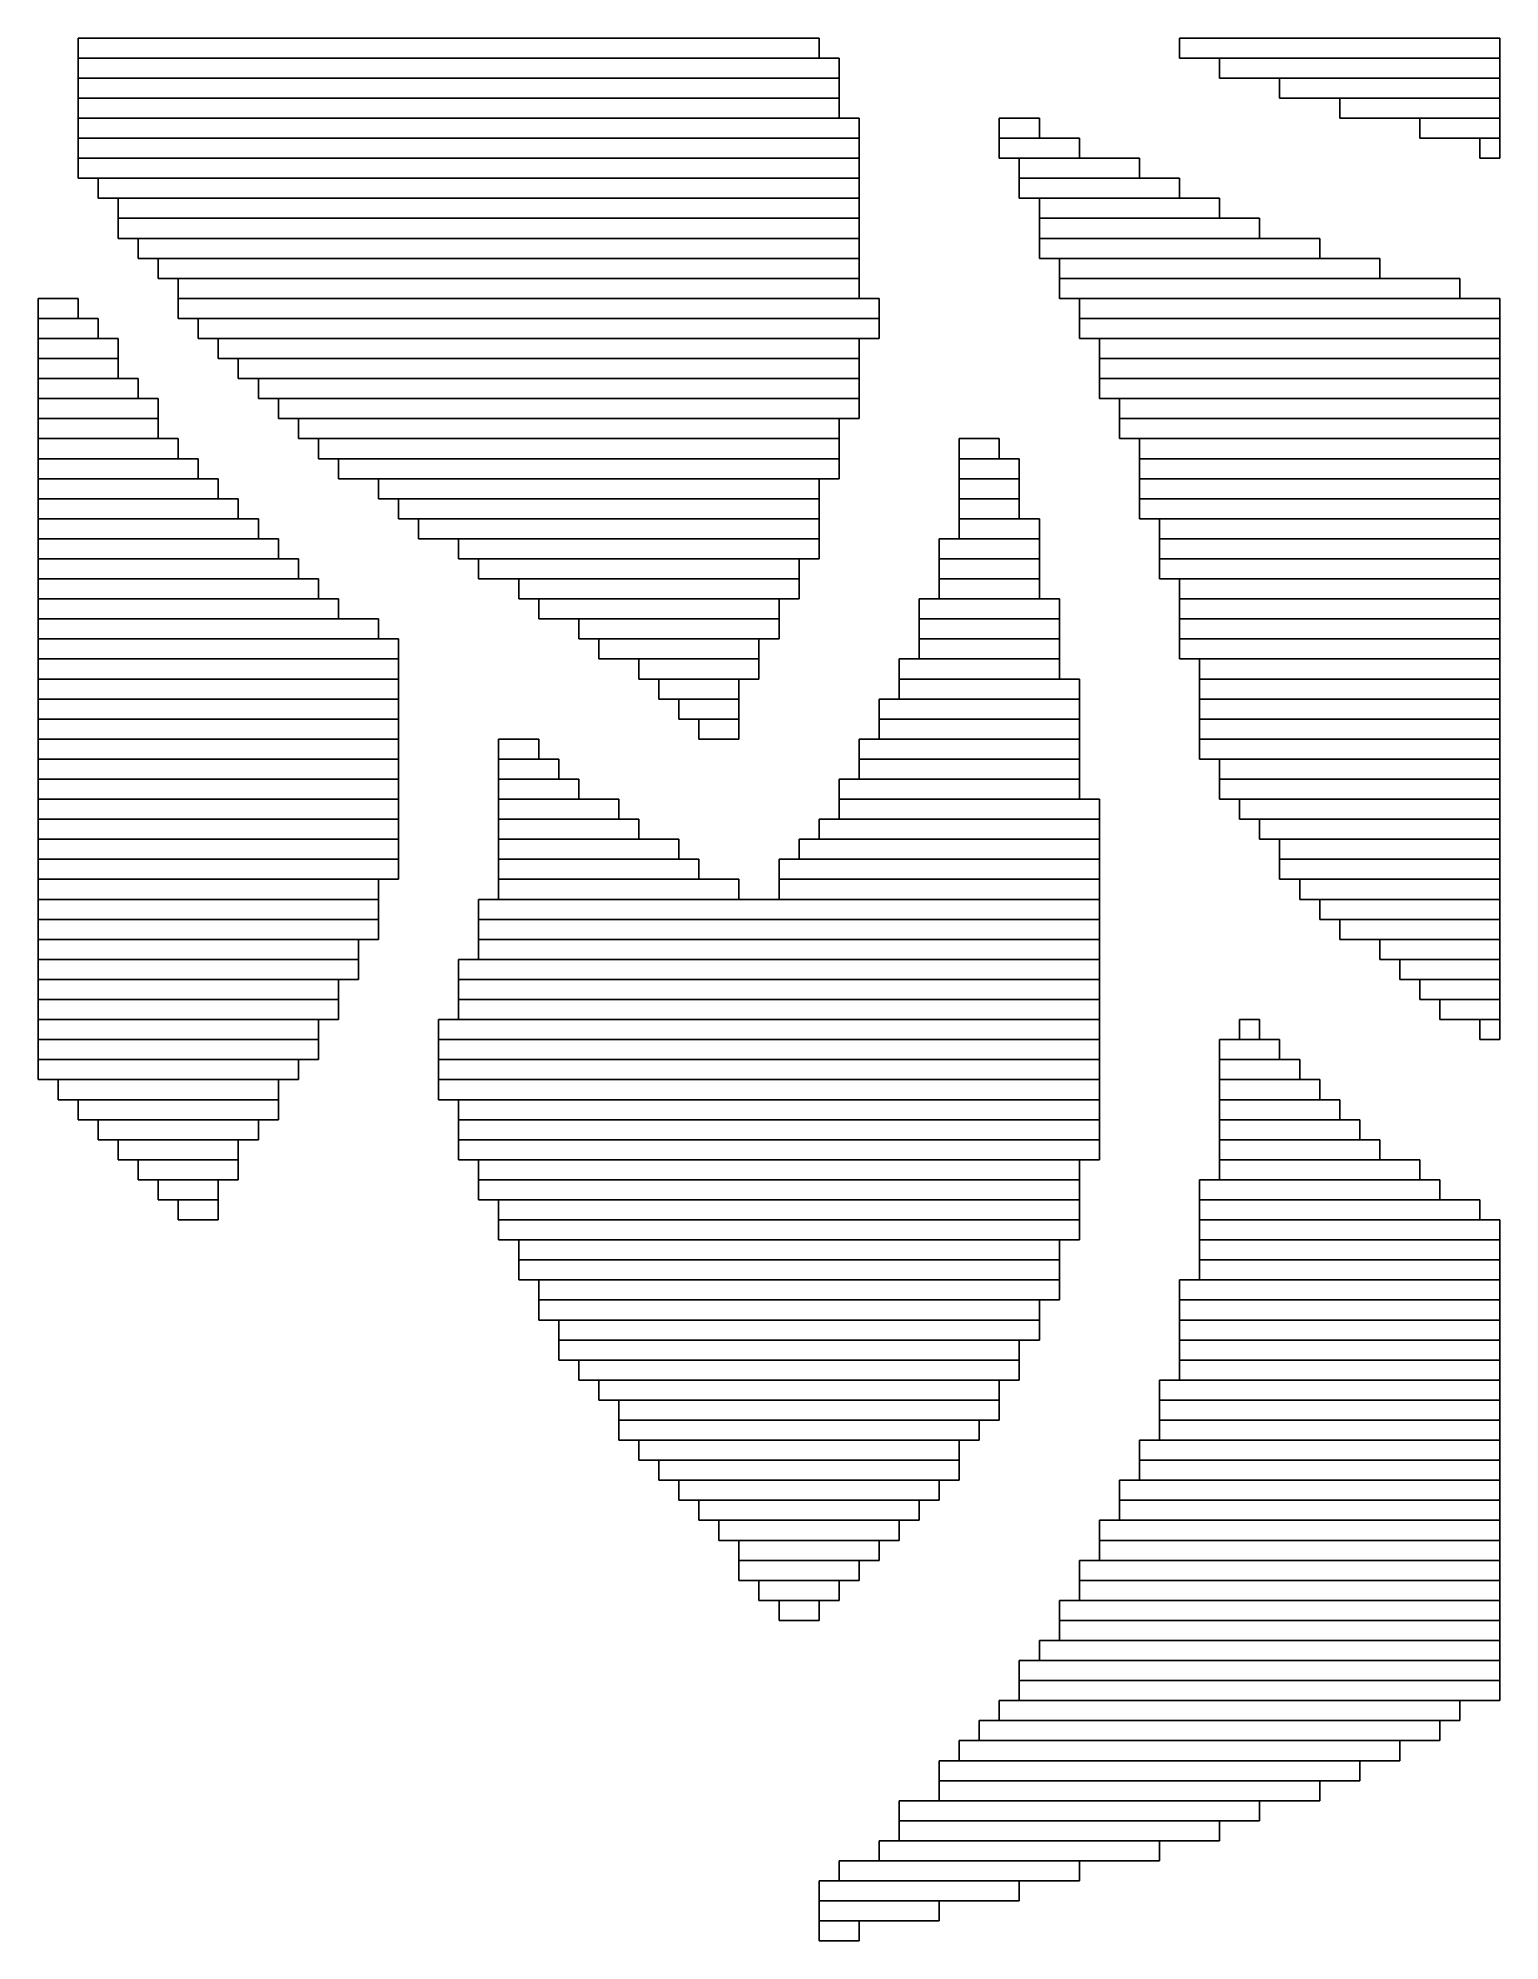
# Model space of a CAD drawing. Extents: x 475 to 548, y 467 to 562.
import ezdxf

# ---------------------------------------------------------------- set-up
doc = ezdxf.new("R2010")
doc.units = 0

msp = doc.modelspace()

# ---------------------------------------------------------------- linework, layer by layer
for p, q in [((477, 562), (514, 562)), ((477, 561), (477, 562)), ((514, 562), (514, 561)), ((532, 562), (548, 562)), ((532, 561), (532, 562)), ((548, 562), (548, 561)), ((514, 561), (477, 561)), ((477, 561), (515, 561)), ((477, 560), (477, 561)), ((515, 561), (515, 560)), ((548, 561), (532, 561)), ((534, 561), (548, 561)), ((534, 560), (534, 561)), ((548, 561), (548, 560)), ((515, 560), (477, 560)), ((477, 560), (515, 560)), ((477, 559), (477, 560)), ((515, 560), (515, 559)), ((548, 560), (534, 560)), ((537, 560), (548, 560)), ((537, 559), (537, 560)), ((548, 560), (548, 559)), ((515, 559), (477, 559)), ((477, 559), (515, 559)), ((477, 558), (477, 559)), ((515, 559), (515, 558)), ((548, 559), (537, 559)), ((540, 559), (548, 559)), ((540, 558), (540, 559)), ((548, 559), (548, 558)), ((515, 558), (477, 558)), ((477, 558), (516, 558)), ((477, 557), (477, 558)), ((516, 558), (516, 557)), ((523, 558), (525, 558)), ((523, 557), (523, 558)), ((525, 558), (525, 557)), ((548, 558), (540, 558)), ((544, 558), (548, 558)), ((544, 557), (544, 558)), ((548, 558), (548, 557)), ((516, 557), (477, 557)), ((477, 557), (516, 557)), ((477, 556), (477, 557)), ((516, 557), (516, 556)), ((525, 557), (523, 557)), ((523, 557), (527, 557)), ((523, 556), (523, 557)), ((527, 557), (527, 556)), ((548, 557), (544, 557)), ((547, 557), (548, 557)), ((547, 556), (547, 557)), ((548, 557), (548, 556)), ((516, 556), (477, 556)), ((477, 556), (516, 556)), ((477, 555), (477, 556)), ((516, 556), (516, 555)), ((527, 556), (523, 556)), ((524, 556), (530, 556)), ((524, 555), (524, 556)), ((530, 556), (530, 555)), ((548, 556), (547, 556)), ((516, 555), (477, 555)), ((478, 555), (516, 555)), ((478, 554), (478, 555)), ((516, 555), (516, 554)), ((530, 555), (524, 555)), ((524, 555), (532, 555)), ((524, 554), (524, 555)), ((532, 555), (532, 554)), ((516, 554), (478, 554)), ((479, 554), (516, 554)), ((479, 553), (479, 554)), ((516, 554), (516, 553)), ((532, 554), (524, 554)), ((525, 554), (534, 554)), ((525, 553), (525, 554)), ((534, 554), (534, 553)), ((516, 553), (479, 553)), ((479, 553), (516, 553)), ((479, 552), (479, 553)), ((516, 553), (516, 552)), ((534, 553), (525, 553)), ((525, 553), (536, 553)), ((525, 552), (525, 553)), ((536, 553), (536, 552)), ((516, 552), (479, 552)), ((480, 552), (516, 552)), ((480, 551), (480, 552)), ((516, 552), (516, 551)), ((536, 552), (525, 552)), ((525, 552), (539, 552)), ((525, 551), (525, 552)), ((539, 552), (539, 551)), ((516, 551), (480, 551)), ((481, 551), (516, 551)), ((481, 550), (481, 551)), ((516, 551), (516, 550)), ((539, 551), (525, 551)), ((526, 551), (542, 551)), ((526, 550), (526, 551)), ((542, 551), (542, 550)), ((516, 550), (481, 550)), ((482, 550), (516, 550)), ((482, 549), (482, 550)), ((516, 550), (516, 549)), ((542, 550), (526, 550)), ((526, 550), (546, 550)), ((526, 549), (526, 550)), ((546, 550), (546, 549)), ((475, 549), (477, 549)), ((475, 548), (475, 549)), ((477, 549), (477, 548)), ((516, 549), (482, 549)), ((482, 549), (517, 549)), ((482, 548), (482, 549)), ((517, 549), (517, 548)), ((546, 549), (526, 549)), ((527, 549), (548, 549)), ((527, 548), (527, 549)), ((548, 549), (548, 548)), ((477, 548), (475, 548)), ((475, 548), (478, 548)), ((475, 547), (475, 548)), ((478, 548), (478, 547)), ((517, 548), (482, 548)), ((483, 548), (517, 548)), ((483, 547), (483, 548)), ((517, 548), (517, 547)), ((548, 548), (527, 548)), ((527, 548), (548, 548)), ((527, 547), (527, 548)), ((548, 548), (548, 547)), ((478, 547), (475, 547)), ((475, 547), (479, 547)), ((475, 546), (475, 547)), ((479, 547), (479, 546)), ((517, 547), (483, 547)), ((484, 547), (516, 547)), ((484, 546), (484, 547)), ((516, 547), (516, 546)), ((548, 547), (527, 547)), ((528, 547), (548, 547)), ((528, 546), (528, 547)), ((548, 547), (548, 546)), ((479, 546), (475, 546)), ((475, 546), (479, 546)), ((475, 545), (475, 546)), ((479, 546), (479, 545)), ((516, 546), (484, 546)), ((485, 546), (516, 546)), ((485, 545), (485, 546)), ((516, 546), (516, 545)), ((548, 546), (528, 546)), ((528, 546), (548, 546)), ((528, 545), (528, 546)), ((548, 546), (548, 545)), ((479, 545), (475, 545)), ((475, 545), (480, 545)), ((475, 544), (475, 545)), ((480, 545), (480, 544)), ((516, 545), (485, 545)), ((486, 545), (516, 545)), ((486, 544), (486, 545)), ((516, 545), (516, 544)), ((548, 545), (528, 545)), ((528, 545), (548, 545)), ((528, 544), (528, 545)), ((548, 545), (548, 544)), ((480, 544), (475, 544)), ((475, 544), (481, 544)), ((475, 543), (475, 544)), ((481, 544), (481, 543)), ((516, 544), (486, 544)), ((487, 544), (516, 544)), ((487, 543), (487, 544)), ((516, 544), (516, 543)), ((548, 544), (528, 544)), ((529, 544), (548, 544)), ((529, 543), (529, 544)), ((548, 544), (548, 543)), ((481, 543), (475, 543)), ((475, 543), (481, 543)), ((475, 542), (475, 543)), ((481, 543), (481, 542)), ((516, 543), (487, 543)), ((488, 543), (515, 543)), ((488, 542), (488, 543)), ((515, 543), (515, 542)), ((548, 543), (529, 543)), ((529, 543), (548, 543)), ((529, 542), (529, 543)), ((548, 543), (548, 542)), ((481, 542), (475, 542)), ((475, 542), (482, 542)), ((475, 541), (475, 542)), ((482, 542), (482, 541)), ((515, 542), (488, 542)), ((489, 542), (515, 542)), ((489, 541), (489, 542)), ((515, 542), (515, 541)), ((521, 542), (523, 542)), ((521, 541), (521, 542)), ((523, 542), (523, 541)), ((548, 542), (529, 542)), ((530, 542), (548, 542)), ((530, 541), (530, 542)), ((548, 542), (548, 541)), ((482, 541), (475, 541)), ((475, 541), (483, 541)), ((475, 540), (475, 541)), ((483, 541), (483, 540)), ((515, 541), (489, 541)), ((490, 541), (515, 541)), ((490, 540), (490, 541)), ((515, 541), (515, 540)), ((523, 541), (521, 541)), ((521, 541), (524, 541)), ((521, 540), (521, 541)), ((524, 541), (524, 540)), ((548, 541), (530, 541)), ((530, 541), (548, 541)), ((530, 540), (530, 541)), ((548, 541), (548, 540)), ((483, 540), (475, 540)), ((475, 540), (484, 540)), ((475, 539), (475, 540)), ((484, 540), (484, 539)), ((515, 540), (490, 540)), ((492, 540), (514, 540)), ((492, 539), (492, 540)), ((514, 540), (514, 539)), ((524, 540), (521, 540)), ((521, 540), (524, 540)), ((521, 539), (521, 540)), ((524, 540), (524, 539)), ((548, 540), (530, 540)), ((530, 540), (548, 540)), ((530, 539), (530, 540)), ((548, 540), (548, 539)), ((484, 539), (475, 539)), ((475, 539), (485, 539)), ((475, 538), (475, 539)), ((485, 539), (485, 538)), ((514, 539), (492, 539)), ((493, 539), (514, 539)), ((493, 538), (493, 539)), ((514, 539), (514, 538)), ((524, 539), (521, 539)), ((521, 539), (524, 539)), ((521, 538), (521, 539)), ((524, 539), (524, 538)), ((548, 539), (530, 539)), ((530, 539), (548, 539)), ((530, 538), (530, 539)), ((548, 539), (548, 538)), ((485, 538), (475, 538)), ((475, 538), (486, 538)), ((475, 537), (475, 538)), ((486, 538), (486, 537)), ((514, 538), (493, 538)), ((494, 538), (514, 538)), ((494, 537), (494, 538)), ((514, 538), (514, 537)), ((524, 538), (521, 538)), ((521, 538), (525, 538)), ((521, 537), (521, 538)), ((525, 538), (525, 537)), ((548, 538), (530, 538)), ((531, 538), (548, 538)), ((531, 537), (531, 538)), ((548, 538), (548, 537)), ((486, 537), (475, 537)), ((475, 537), (487, 537)), ((475, 536), (475, 537)), ((487, 537), (487, 536)), ((514, 537), (494, 537)), ((496, 537), (514, 537)), ((496, 536), (496, 537)), ((514, 537), (514, 536)), ((520, 537), (525, 537)), ((520, 536), (520, 537)), ((525, 537), (521, 537)), ((525, 537), (525, 536)), ((548, 537), (531, 537)), ((531, 537), (548, 537)), ((531, 536), (531, 537)), ((548, 537), (548, 536)), ((487, 536), (475, 536)), ((475, 536), (488, 536)), ((475, 535), (475, 536)), ((488, 536), (488, 535)), ((514, 536), (496, 536)), ((497, 536), (513, 536)), ((497, 535), (497, 536)), ((513, 536), (513, 535)), ((525, 536), (520, 536)), ((520, 536), (525, 536)), ((520, 535), (520, 536)), ((525, 536), (525, 535)), ((548, 536), (531, 536)), ((531, 536), (548, 536)), ((531, 535), (531, 536)), ((548, 536), (548, 535)), ((488, 535), (475, 535)), ((475, 535), (489, 535)), ((475, 534), (475, 535)), ((489, 535), (489, 534)), ((513, 535), (497, 535)), ((499, 535), (513, 535)), ((499, 534), (499, 535)), ((513, 535), (513, 534)), ((525, 535), (520, 535)), ((520, 535), (525, 535)), ((520, 534), (520, 535)), ((525, 535), (525, 534)), ((548, 535), (531, 535)), ((532, 535), (548, 535)), ((532, 534), (532, 535)), ((548, 535), (548, 534)), ((489, 534), (475, 534)), ((475, 534), (490, 534)), ((475, 533), (475, 534)), ((490, 534), (490, 533)), ((513, 534), (499, 534)), ((500, 534), (512, 534)), ((500, 533), (500, 534)), ((512, 534), (512, 533)), ((519, 534), (526, 534)), ((519, 533), (519, 534)), ((525, 534), (520, 534)), ((526, 534), (526, 533)), ((548, 534), (532, 534)), ((532, 534), (548, 534)), ((532, 533), (532, 534)), ((548, 534), (548, 533)), ((490, 533), (475, 533)), ((475, 533), (492, 533)), ((475, 532), (475, 533)), ((492, 533), (492, 532)), ((512, 533), (500, 533)), ((502, 533), (512, 533)), ((502, 532), (502, 533)), ((512, 533), (512, 532)), ((526, 533), (519, 533)), ((519, 533), (526, 533)), ((519, 532), (519, 533)), ((526, 533), (526, 532)), ((548, 533), (532, 533)), ((532, 533), (548, 533)), ((532, 532), (532, 533)), ((548, 533), (548, 532)), ((492, 532), (475, 532)), ((475, 532), (493, 532)), ((475, 531), (475, 532)), ((493, 532), (493, 531)), ((512, 532), (502, 532)), ((503, 532), (511, 532)), ((503, 531), (503, 532)), ((511, 532), (511, 531)), ((526, 532), (519, 532)), ((519, 532), (526, 532)), ((519, 531), (519, 532)), ((526, 532), (526, 531)), ((548, 532), (532, 532)), ((532, 532), (548, 532)), ((532, 531), (532, 532)), ((548, 532), (548, 531)), ((493, 531), (475, 531)), ((475, 531), (493, 531)), ((475, 530), (475, 531)), ((493, 531), (493, 530)), ((511, 531), (503, 531)), ((505, 531), (511, 531)), ((505, 530), (505, 531)), ((511, 531), (511, 530)), ((518, 531), (526, 531)), ((518, 530), (518, 531)), ((526, 531), (519, 531)), ((526, 531), (526, 530)), ((548, 531), (532, 531)), ((533, 531), (548, 531)), ((533, 530), (533, 531)), ((548, 531), (548, 530)), ((493, 530), (475, 530)), ((475, 530), (493, 530)), ((475, 529), (475, 530)), ((493, 530), (493, 529)), ((511, 530), (505, 530)), ((506, 530), (510, 530)), ((506, 529), (506, 530)), ((510, 530), (510, 529)), ((526, 530), (518, 530)), ((518, 530), (527, 530)), ((518, 529), (518, 530)), ((527, 530), (527, 529)), ((548, 530), (533, 530)), ((533, 530), (548, 530)), ((533, 529), (533, 530)), ((548, 530), (548, 529)), ((493, 529), (475, 529)), ((475, 529), (493, 529)), ((475, 528), (475, 529)), ((493, 529), (493, 528)), ((510, 529), (506, 529)), ((507, 529), (510, 529)), ((507, 528), (507, 529)), ((510, 529), (510, 528)), ((517, 529), (527, 529)), ((517, 528), (517, 529)), ((527, 529), (518, 529)), ((527, 529), (527, 528)), ((548, 529), (533, 529)), ((533, 529), (548, 529)), ((533, 528), (533, 529)), ((548, 529), (548, 528)), ((493, 528), (475, 528)), ((475, 528), (493, 528)), ((475, 527), (475, 528)), ((493, 528), (493, 527)), ((510, 528), (507, 528)), ((508, 528), (510, 528)), ((508, 527), (508, 528)), ((510, 528), (510, 527)), ((527, 528), (517, 528)), ((517, 528), (527, 528)), ((517, 527), (517, 528)), ((527, 528), (527, 527)), ((548, 528), (533, 528)), ((533, 528), (548, 528)), ((533, 527), (533, 528)), ((548, 528), (548, 527)), ((493, 527), (475, 527)), ((475, 527), (493, 527)), ((475, 526), (475, 527)), ((493, 527), (493, 526)), ((498, 527), (500, 527)), ((498, 526), (498, 527)), ((500, 527), (500, 526)), ((510, 527), (508, 527)), ((516, 527), (527, 527)), ((516, 526), (516, 527)), ((527, 527), (517, 527)), ((527, 527), (527, 526)), ((548, 527), (533, 527)), ((533, 527), (548, 527)), ((533, 526), (533, 527)), ((548, 527), (548, 526)), ((493, 526), (475, 526)), ((475, 526), (493, 526)), ((475, 525), (475, 526)), ((493, 526), (493, 525)), ((500, 526), (498, 526)), ((498, 526), (501, 526)), ((498, 525), (498, 526)), ((501, 526), (501, 525)), ((527, 526), (516, 526)), ((516, 526), (527, 526)), ((516, 525), (516, 526)), ((527, 526), (527, 525)), ((548, 526), (533, 526)), ((534, 526), (548, 526)), ((534, 525), (534, 526)), ((548, 526), (548, 525)), ((493, 525), (475, 525)), ((475, 525), (493, 525)), ((475, 524), (475, 525)), ((493, 525), (493, 524)), ((501, 525), (498, 525)), ((498, 525), (502, 525)), ((498, 524), (498, 525)), ((502, 525), (502, 524)), ((515, 525), (527, 525)), ((515, 524), (515, 525)), ((527, 525), (516, 525)), ((527, 525), (527, 524)), ((548, 525), (534, 525)), ((534, 525), (548, 525)), ((534, 524), (534, 525)), ((548, 525), (548, 524)), ((493, 524), (475, 524)), ((475, 524), (493, 524)), ((475, 523), (475, 524)), ((493, 524), (493, 523)), ((502, 524), (498, 524)), ((498, 524), (504, 524)), ((498, 523), (498, 524)), ((504, 524), (504, 523)), ((527, 524), (515, 524)), ((515, 524), (528, 524)), ((515, 523), (515, 524)), ((528, 524), (528, 523)), ((548, 524), (534, 524)), ((535, 524), (548, 524)), ((535, 523), (535, 524)), ((548, 524), (548, 523)), ((493, 523), (475, 523)), ((475, 523), (493, 523)), ((475, 522), (475, 523)), ((493, 523), (493, 522)), ((504, 523), (498, 523)), ((498, 523), (505, 523)), ((498, 522), (498, 523)), ((505, 523), (505, 522)), ((514, 523), (528, 523)), ((514, 522), (514, 523)), ((528, 523), (515, 523)), ((528, 523), (528, 522)), ((548, 523), (535, 523)), ((536, 523), (548, 523)), ((536, 522), (536, 523)), ((548, 523), (548, 522)), ((493, 522), (475, 522)), ((475, 522), (493, 522)), ((475, 521), (475, 522)), ((493, 522), (493, 521)), ((505, 522), (498, 522)), ((498, 522), (507, 522)), ((498, 521), (498, 522)), ((507, 522), (507, 521)), ((513, 522), (528, 522)), ((513, 521), (513, 522)), ((528, 522), (514, 522)), ((528, 522), (528, 521)), ((548, 522), (536, 522)), ((537, 522), (548, 522)), ((537, 521), (537, 522)), ((548, 522), (548, 521)), ((493, 521), (475, 521)), ((475, 521), (493, 521)), ((475, 520), (475, 521)), ((493, 521), (493, 520)), ((507, 521), (498, 521)), ((498, 521), (508, 521)), ((498, 520), (498, 521)), ((508, 521), (508, 520)), ((512, 521), (528, 521)), ((512, 520), (512, 521)), ((528, 521), (513, 521)), ((528, 521), (528, 520)), ((548, 521), (537, 521)), ((537, 521), (548, 521)), ((537, 520), (537, 521)), ((548, 521), (548, 520)), ((493, 520), (475, 520)), ((475, 520), (492, 520)), ((475, 519), (475, 520)), ((492, 520), (492, 519)), ((508, 520), (498, 520)), ((498, 520), (510, 520)), ((498, 519), (498, 520)), ((510, 520), (510, 519)), ((528, 520), (512, 520)), ((512, 520), (528, 520)), ((512, 519), (512, 520)), ((528, 520), (528, 519)), ((548, 520), (537, 520)), ((538, 520), (548, 520)), ((538, 519), (538, 520)), ((548, 520), (548, 519)), ((492, 519), (475, 519)), ((475, 519), (492, 519)), ((475, 518), (475, 519)), ((492, 519), (492, 518)), ((497, 519), (528, 519)), ((497, 518), (497, 519)), ((510, 519), (498, 519)), ((528, 519), (512, 519)), ((528, 519), (528, 518)), ((548, 519), (538, 519)), ((539, 519), (548, 519)), ((539, 518), (539, 519)), ((548, 519), (548, 518)), ((492, 518), (475, 518)), ((475, 518), (492, 518)), ((475, 517), (475, 518)), ((492, 518), (492, 517)), ((528, 518), (497, 518)), ((497, 518), (528, 518)), ((497, 517), (497, 518)), ((528, 518), (528, 517)), ((548, 518), (539, 518)), ((540, 518), (548, 518)), ((540, 517), (540, 518)), ((548, 518), (548, 517)), ((492, 517), (475, 517)), ((475, 517), (491, 517)), ((475, 516), (475, 517)), ((491, 517), (491, 516)), ((528, 517), (497, 517)), ((497, 517), (528, 517)), ((497, 516), (497, 517)), ((528, 517), (528, 516)), ((548, 517), (540, 517)), ((542, 517), (548, 517)), ((542, 516), (542, 517)), ((548, 517), (548, 516)), ((491, 516), (475, 516)), ((475, 516), (491, 516)), ((475, 515), (475, 516)), ((491, 516), (491, 515)), ((496, 516), (528, 516)), ((496, 515), (496, 516)), ((528, 516), (497, 516)), ((528, 516), (528, 515)), ((548, 516), (542, 516)), ((543, 516), (548, 516)), ((543, 515), (543, 516)), ((548, 516), (548, 515)), ((491, 515), (475, 515)), ((475, 515), (490, 515)), ((475, 514), (475, 515)), ((490, 515), (490, 514)), ((528, 515), (496, 515)), ((496, 515), (528, 515)), ((496, 514), (496, 515)), ((528, 515), (528, 514)), ((548, 515), (543, 515)), ((544, 515), (548, 515)), ((544, 514), (544, 515)), ((548, 515), (548, 514)), ((490, 514), (475, 514)), ((475, 514), (490, 514)), ((475, 513), (475, 514)), ((490, 514), (490, 513)), ((528, 514), (496, 514)), ((496, 514), (528, 514)), ((496, 513), (496, 514)), ((528, 514), (528, 513)), ((548, 514), (544, 514)), ((545, 514), (548, 514)), ((545, 513), (545, 514)), ((548, 514), (548, 513)), ((490, 513), (475, 513)), ((475, 513), (489, 513)), ((475, 512), (475, 513)), ((489, 513), (489, 512)), ((495, 513), (528, 513)), ((495, 512), (495, 513)), ((528, 513), (496, 513)), ((528, 513), (528, 512)), ((535, 513), (536, 513)), ((535, 512), (535, 513)), ((536, 513), (536, 512)), ((548, 513), (545, 513)), ((547, 513), (548, 513)), ((547, 512), (547, 513)), ((548, 513), (548, 512)), ((489, 512), (475, 512)), ((475, 512), (489, 512)), ((475, 511), (475, 512)), ((489, 512), (489, 511)), ((528, 512), (495, 512)), ((495, 512), (528, 512)), ((495, 511), (495, 512)), ((528, 512), (528, 511)), ((534, 512), (537, 512)), ((534, 511), (534, 512)), ((536, 512), (535, 512)), ((537, 512), (537, 511)), ((548, 512), (547, 512)), ((489, 511), (475, 511)), ((475, 511), (488, 511)), ((475, 510), (475, 511)), ((488, 511), (488, 510)), ((528, 511), (495, 511)), ((495, 511), (528, 511)), ((495, 510), (495, 511)), ((528, 511), (528, 510)), ((537, 511), (534, 511)), ((534, 511), (538, 511)), ((534, 510), (534, 511)), ((538, 511), (538, 510)), ((488, 510), (475, 510)), ((476, 510), (487, 510)), ((476, 509), (476, 510)), ((487, 510), (487, 509)), ((528, 510), (495, 510)), ((495, 510), (528, 510)), ((495, 509), (495, 510)), ((528, 510), (528, 509)), ((538, 510), (534, 510)), ((534, 510), (539, 510)), ((534, 509), (534, 510)), ((539, 510), (539, 509)), ((487, 509), (476, 509)), ((477, 509), (487, 509)), ((477, 508), (477, 509)), ((487, 509), (487, 508)), ((528, 509), (495, 509)), ((496, 509), (528, 509)), ((496, 508), (496, 509)), ((528, 509), (528, 508)), ((539, 509), (534, 509)), ((534, 509), (540, 509)), ((534, 508), (534, 509)), ((540, 509), (540, 508)), ((487, 508), (477, 508)), ((478, 508), (486, 508)), ((478, 507), (478, 508)), ((486, 508), (486, 507)), ((528, 508), (496, 508)), ((496, 508), (528, 508)), ((496, 507), (496, 508)), ((528, 508), (528, 507)), ((540, 508), (534, 508)), ((534, 508), (541, 508)), ((534, 507), (534, 508)), ((541, 508), (541, 507)), ((486, 507), (478, 507)), ((479, 507), (485, 507)), ((479, 506), (479, 507)), ((485, 507), (485, 506)), ((528, 507), (496, 507)), ((496, 507), (528, 507)), ((496, 506), (496, 507)), ((528, 507), (528, 506)), ((541, 507), (534, 507)), ((534, 507), (542, 507)), ((534, 506), (534, 507)), ((542, 507), (542, 506)), ((485, 506), (479, 506)), ((480, 506), (485, 506)), ((480, 505), (480, 506)), ((485, 506), (485, 505)), ((528, 506), (496, 506)), ((497, 506), (527, 506)), ((497, 505), (497, 506)), ((527, 506), (527, 505)), ((542, 506), (534, 506)), ((534, 506), (544, 506)), ((534, 505), (534, 506)), ((544, 506), (544, 505)), ((485, 505), (480, 505)), ((481, 505), (484, 505)), ((481, 504), (481, 505)), ((484, 505), (484, 504)), ((527, 505), (497, 505)), ((497, 505), (527, 505)), ((497, 504), (497, 505)), ((527, 505), (527, 504)), ((533, 505), (545, 505)), ((533, 504), (533, 505)), ((544, 505), (534, 505)), ((545, 505), (545, 504)), ((484, 504), (481, 504)), ((482, 504), (484, 504)), ((482, 503), (482, 504)), ((484, 504), (484, 503)), ((527, 504), (497, 504)), ((498, 504), (527, 504)), ((498, 503), (498, 504)), ((527, 504), (527, 503)), ((545, 504), (533, 504)), ((533, 504), (547, 504)), ((533, 503), (533, 504)), ((547, 504), (547, 503)), ((484, 503), (482, 503)), ((527, 503), (498, 503)), ((498, 503), (527, 503)), ((498, 502), (498, 503)), ((527, 503), (527, 502)), ((547, 503), (533, 503)), ((533, 503), (548, 503)), ((533, 502), (533, 503)), ((548, 503), (548, 502)), ((527, 502), (498, 502)), ((499, 502), (526, 502)), ((499, 501), (499, 502)), ((526, 502), (526, 501)), ((548, 502), (533, 502)), ((533, 502), (548, 502)), ((533, 501), (533, 502)), ((548, 502), (548, 501)), ((526, 501), (499, 501)), ((499, 501), (526, 501)), ((499, 500), (499, 501)), ((526, 501), (526, 500)), ((548, 501), (533, 501)), ((533, 501), (548, 501)), ((533, 500), (533, 501)), ((548, 501), (548, 500)), ((526, 500), (499, 500)), ((500, 500), (526, 500)), ((500, 499), (500, 500)), ((526, 500), (526, 499)), ((532, 500), (548, 500)), ((532, 499), (532, 500)), ((548, 500), (533, 500)), ((548, 500), (548, 499)), ((526, 499), (500, 499)), ((500, 499), (525, 499)), ((500, 498), (500, 499)), ((525, 499), (525, 498)), ((548, 499), (532, 499)), ((532, 499), (548, 499)), ((532, 498), (532, 499)), ((548, 499), (548, 498)), ((525, 498), (500, 498)), ((501, 498), (525, 498)), ((501, 497), (501, 498)), ((525, 498), (525, 497)), ((548, 498), (532, 498)), ((532, 498), (548, 498)), ((532, 497), (532, 498)), ((548, 498), (548, 497)), ((525, 497), (501, 497)), ((501, 497), (524, 497)), ((501, 496), (501, 497)), ((524, 497), (524, 496)), ((548, 497), (532, 497)), ((532, 497), (548, 497)), ((532, 496), (532, 497)), ((548, 497), (548, 496)), ((524, 496), (501, 496)), ((502, 496), (524, 496)), ((502, 495), (502, 496)), ((524, 496), (524, 495)), ((548, 496), (532, 496)), ((532, 496), (548, 496)), ((532, 495), (532, 496)), ((548, 496), (548, 495)), ((524, 495), (502, 495)), ((503, 495), (523, 495)), ((503, 494), (503, 495)), ((523, 495), (523, 494)), ((531, 495), (548, 495)), ((531, 494), (531, 495)), ((548, 495), (532, 495)), ((548, 495), (548, 494)), ((523, 494), (503, 494)), ((504, 494), (523, 494)), ((504, 493), (504, 494)), ((523, 494), (523, 493)), ((548, 494), (531, 494)), ((531, 494), (548, 494)), ((531, 493), (531, 494)), ((548, 494), (548, 493)), ((523, 493), (504, 493)), ((504, 493), (522, 493)), ((504, 492), (504, 493)), ((522, 493), (522, 492)), ((548, 493), (531, 493)), ((531, 493), (548, 493)), ((531, 492), (531, 493)), ((548, 493), (548, 492)), ((522, 492), (504, 492)), ((505, 492), (521, 492)), ((505, 491), (505, 492)), ((521, 492), (521, 491)), ((530, 492), (548, 492)), ((530, 491), (530, 492)), ((548, 492), (531, 492)), ((548, 492), (548, 491)), ((521, 491), (505, 491)), ((506, 491), (521, 491)), ((506, 490), (506, 491)), ((521, 491), (521, 490)), ((548, 491), (530, 491)), ((530, 491), (548, 491)), ((530, 490), (530, 491)), ((548, 491), (548, 490)), ((521, 490), (506, 490)), ((507, 490), (520, 490)), ((507, 489), (507, 490)), ((520, 490), (520, 489)), ((529, 490), (548, 490)), ((529, 489), (529, 490)), ((548, 490), (530, 490)), ((548, 490), (548, 489)), ((520, 489), (507, 489)), ((508, 489), (519, 489)), ((508, 488), (508, 489)), ((519, 489), (519, 488)), ((548, 489), (529, 489)), ((529, 489), (548, 489)), ((529, 488), (529, 489)), ((548, 489), (548, 488)), ((519, 488), (508, 488)), ((509, 488), (518, 488)), ((509, 487), (509, 488)), ((518, 488), (518, 487)), ((528, 488), (548, 488)), ((528, 487), (528, 488)), ((548, 488), (529, 488)), ((548, 488), (548, 487)), ((518, 487), (509, 487)), ((510, 487), (517, 487)), ((510, 486), (510, 487)), ((517, 487), (517, 486)), ((548, 487), (528, 487)), ((528, 487), (548, 487)), ((528, 486), (528, 487)), ((548, 487), (548, 486)), ((517, 486), (510, 486)), ((510, 486), (516, 486)), ((510, 485), (510, 486)), ((516, 486), (516, 485)), ((527, 486), (548, 486)), ((527, 485), (527, 486)), ((548, 486), (528, 486)), ((548, 486), (548, 485)), ((516, 485), (510, 485)), ((511, 485), (515, 485)), ((511, 484), (511, 485)), ((515, 485), (515, 484)), ((548, 485), (527, 485)), ((527, 485), (548, 485)), ((527, 484), (527, 485)), ((548, 485), (548, 484)), ((515, 484), (511, 484)), ((512, 484), (514, 484)), ((512, 483), (512, 484)), ((514, 484), (514, 483)), ((526, 484), (548, 484)), ((526, 483), (526, 484)), ((548, 484), (527, 484)), ((548, 484), (548, 483)), ((514, 483), (512, 483)), ((548, 483), (526, 483)), ((526, 483), (548, 483)), ((526, 482), (526, 483)), ((548, 483), (548, 482)), ((525, 482), (548, 482)), ((525, 481), (525, 482)), ((548, 482), (526, 482)), ((548, 482), (548, 481)), ((524, 481), (548, 481)), ((524, 480), (524, 481)), ((548, 481), (525, 481)), ((548, 481), (548, 480)), ((548, 480), (524, 480)), ((524, 480), (548, 480)), ((524, 479), (524, 480)), ((548, 480), (548, 479)), ((523, 479), (546, 479)), ((523, 478), (523, 479)), ((548, 479), (524, 479)), ((546, 479), (546, 478)), ((522, 478), (545, 478)), ((522, 477), (522, 478)), ((546, 478), (523, 478)), ((545, 478), (545, 477)), ((521, 477), (543, 477)), ((521, 476), (521, 477)), ((545, 477), (522, 477)), ((543, 477), (543, 476)), ((520, 476), (541, 476)), ((520, 475), (520, 476)), ((543, 476), (521, 476)), ((541, 476), (541, 475)), ((541, 475), (520, 475)), ((520, 475), (539, 475)), ((520, 474), (520, 475)), ((539, 475), (539, 474)), ((518, 474), (536, 474)), ((518, 473), (518, 474)), ((539, 474), (520, 474)), ((536, 474), (536, 473)), ((536, 473), (518, 473)), ((518, 473), (534, 473)), ((518, 472), (518, 473)), ((534, 473), (534, 472)), ((517, 472), (531, 472)), ((517, 471), (517, 472)), ((534, 472), (518, 472)), ((531, 472), (531, 471)), ((515, 471), (527, 471)), ((515, 470), (515, 471)), ((531, 471), (517, 471)), ((527, 471), (527, 470)), ((514, 470), (524, 470)), ((514, 469), (514, 470)), ((527, 470), (515, 470)), ((524, 470), (524, 469)), ((524, 469), (514, 469)), ((514, 469), (520, 469)), ((514, 468), (514, 469)), ((520, 469), (520, 468)), ((520, 468), (514, 468)), ((514, 468), (516, 468)), ((514, 467), (514, 468)), ((516, 468), (516, 467)), ((516, 467), (514, 467))]:
    msp.add_line(p, q)

doc.saveas('drawing.dxf')
